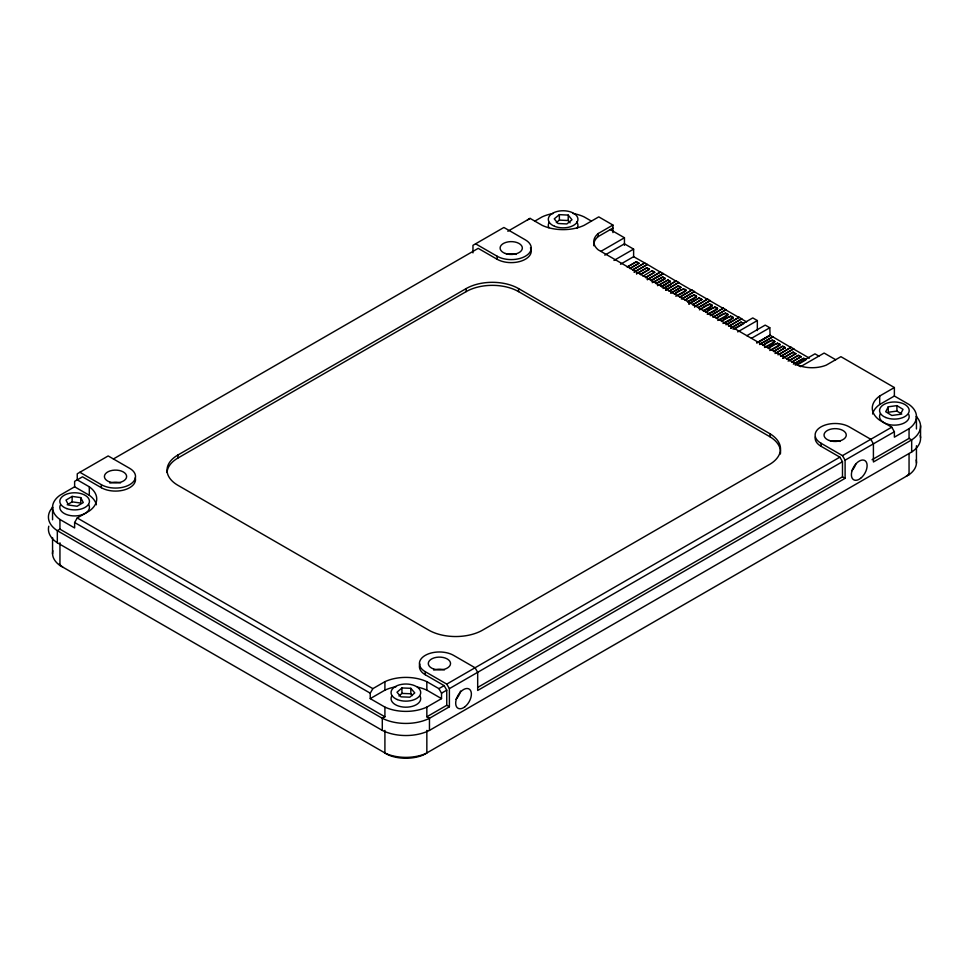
<?xml version="1.0" encoding="UTF-8"?>
<svg xmlns="http://www.w3.org/2000/svg" width="969" height="969" viewBox="0 0 969 969"><rect width="100%" height="100%" fill="white"/><g stroke="black" fill="none" stroke-linecap="round" stroke-linejoin="round"><path stroke-width="1.45" d="M620.511 264.234L633.617 256.676L633.617 249.118L624.448 243.825L604.789 255.15M662.53 277.304L652.234 282.669M665.146 278.806L662.53 276.734M667.762 280.332L657.479 285.673M670.391 281.846L667.762 279.75M664.359 288.035L676.156 280.937L678.772 282.439L665.667 290.3M674.485 294.285C680.383 286.909 694.628 288.132 678.397 295.06M680.081 297.12L691.878 290.022L694.494 291.536L682.697 298.622M686.258 299.603C694.664 291.366 703.106 296.429 687.59 301.856M688.923 304.109L699.218 297.883L701.835 299.397L692.835 304.884M694.494 306.943L707.6 299.094L710.216 300.608L698.431 307.706M700.696 309.426C708.545 301.08 720.342 304.157 703.312 310.928M705.941 312.442C713.79 304.109 725.587 307.185 708.557 313.956M711.525 315.276L723.322 308.178L725.951 309.692L714.153 316.778M716.418 318.498C724.267 310.153 736.065 313.241 719.046 320.012M721.663 321.526C729.512 313.181 741.309 316.257 724.279 323.04M727.247 324.349L739.044 317.251L741.673 318.765L729.875 325.863M734.768 328.782L743.768 323.61L741.14 322.096L730.856 328.321M757.334 330.562L757.346 320.569L752.768 317.929L733.109 329.254M758.303 342.299L770.101 335.516L769.798 327.752L765.207 325.112L746.869 335.686M763.197 345.521C771.045 337.176 782.843 340.264 765.813 347.035M768.441 348.549C774.328 341.173 788.572 342.396 772.341 349.324M782.879 358.36L793.163 352.147L795.779 353.661L786.78 359.136M779.27 354.375L791.067 347.277L793.696 348.804L781.898 355.902M888.258 406.81L885.714 411.74L891.831 415.471L900.48 414.284L903.023 409.354L896.919 405.623L888.258 406.81L888.258 412.261L896.919 411.074L901.8 414.054M96.403 504.776A33.358 19.259 0 0 0 89.305 495.28L74.625 486.801L59.945 495.28A33.358 19.259 0 0 0 59.945 519.481L74.625 527.96L74.625 522.509L77.241 517.967L89.305 511.014A33.358 19.259 0 0 0 89.305 486.801L77.241 479.849L77.241 473.793L108.177 455.939L129.664 468.342A20.01 11.555 0 0 1 129.664 484.682A20.01 11.555 0 0 1 101.357 484.682L79.87 472.278M370.243 693.186L372.859 688.644L384.911 681.679A33.358 19.259 0 0 1 426.844 681.679L438.896 688.644L441.525 693.186L441.525 698.625L426.844 707.104A33.358 19.259 0 0 1 384.911 707.104L370.243 698.625L370.243 693.186L74.625 522.509M401.941 687.966L396.999 692.241L400.948 696.844L409.826 697.183L414.756 692.908L410.82 688.305L401.941 687.966L401.941 693.416L398.974 695.984M559.367 214.646L554.256 218.849L558.023 223.5L566.877 223.948L571.976 219.745L568.222 215.094L559.367 214.646L559.367 220.096L556.303 222.616M906.257 476.312L907.141 475.646A29.651 17.115 0 0 0 908.886 474.071M72.13 496.394L65.989 500.113L68.484 505.043L77.12 506.254L83.273 502.548L80.766 497.618L72.13 496.394L72.13 501.845L67.212 504.813M113.397 458.967L478.214 248.355L497.085 259.244A20.01 11.555 0 0 0 521.419 261.012A20.01 11.555 0 0 0 530.455 247.846M507.829 231.252L530.104 218.388L542.155 225.353A33.358 19.259 0 0 0 584.089 225.353L598.757 216.874L612.917 225.05L612.917 232.608M527.475 219.902L530.104 218.388M534.815 221.114L542.155 216.874A33.358 19.259 0 0 1 553.299 213.459M177.884 455.03L466.15 288.592A37.064 21.403 0 0 1 518.572 288.592L770.149 433.846A38.276 22.105 0 0 1 770.149 464.103L481.884 630.54A38.276 22.105 0 0 1 429.461 630.54L177.884 485.287A37.064 21.403 0 0 1 177.884 455.03L177.884 458.058A37.064 21.403 0 0 0 167.043 472.509M177.884 458.058L466.15 291.621A37.064 21.403 0 0 1 518.572 291.621L770.149 436.874A38.276 22.105 0 0 1 780.372 454.001M384.911 707.104L384.911 716.781L59.945 529.171L57.328 530.685L57.328 542.785L382.295 730.396A35.72 20.628 0 0 0 429.461 730.396L911.672 452.002A35.72 20.628 0 0 0 920.199 435.42M835.714 359.741L824.134 353.055L800.551 366.67L598.236 249.857A24.734 14.281 0 0 1 598.236 233.517L612.917 225.05M593.852 245.763A24.734 14.281 0 0 1 598.236 236.545L612.917 228.078M600.853 251.371L624.448 237.756L624.448 245.327M627.318 266.887L636.318 261.703L638.934 263.217L629.935 268.57M627.318 267.069L636.318 261.872L638.934 263.386M629.935 268.401L638.934 263.217M632.902 269.697L644.7 262.902L632.902 269.891M634.223 271.962L647.328 264.404L660.422 272.156L647.316 279.714M634.223 272.156L647.328 264.598M636.512 273.658L646.795 267.723L649.424 269.237L640.424 274.627M636.512 273.864L646.795 267.928L649.424 269.443M640.424 274.421L649.424 269.237M643.041 276.141L652.04 270.739L654.656 272.241L645.657 277.643M645.657 277.425L654.656 272.241M647.316 279.484L660.422 271.926L676.156 281.24M651.253 280.223L663.05 273.415M651.253 280.465L663.05 273.658M651.253 280.768L653.869 279.254M656.497 277.74L663.05 273.961M653.53 282.185L662.53 277.001L665.146 278.503L656.146 283.699M656.146 283.433L665.146 278.236M659.998 281.773L663.862 279.544M658.763 285.225L667.762 280.041L670.391 281.543L661.391 286.727M663.05 288.496L676.156 280.937M664.359 288.338L670.911 284.559M665.667 289.997L678.772 282.439M669.252 290.966L678.252 285.77L680.868 287.284L671.868 292.771M669.252 291.269L678.252 286.073L680.868 287.587M670.584 293.207L680.868 287.284M674.485 293.982L683.484 288.798M675.829 296.235L686.113 290.312M751.447 338.326L769.798 327.752M756.68 342.869L769.798 335.31M764.529 347.483L774.812 341.56M769.774 350.512L780.057 344.576M773.674 351.287L782.673 346.09L785.302 347.592L776.302 353.079M773.674 351.577L782.673 346.381L785.302 347.895M775.018 353.528L785.302 347.592M777.962 354.848L791.067 347.277M780.59 356.362L793.696 348.804M782.879 358.07L793.163 352.147M786.78 358.845L795.779 353.661M788.112 361.098L798.395 355.175L801.024 356.677L792.024 362.152M789.408 360.65L798.395 355.466L801.024 356.967M792.024 361.873L801.024 356.677M793.357 364.114L803.64 358.179L806.256 359.681L803.64 358.482L794.641 363.666M795.319 365.18L814.977 353.842L818.902 356.12M797.269 364.877L804.973 360.432M909.055 428.698L894.375 437.176L894.375 431.726L891.759 427.184L879.695 420.231A33.358 19.259 0 0 1 879.695 396.018L894.375 387.552L894.375 396.018L909.055 404.497A33.358 19.259 0 0 1 909.055 428.698L909.055 438.388L872.064 459.742M370.243 698.625L384.911 690.158A33.358 19.259 0 0 1 396.055 686.73M872.597 413.993A33.358 19.259 0 0 1 879.695 404.497L894.375 396.018M384.911 716.781L382.295 718.295L57.328 530.685A35.72 20.628 0 0 1 52.641 507.344M438.896 688.644L444.141 685.616L446.757 690.158L446.757 705.287L426.844 716.781L426.844 707.104M916.359 416.573A35.72 20.628 0 0 1 911.672 439.902L873.408 461.995L873.408 443.838L870.792 439.296L849.292 426.881A20.01 11.555 0 0 0 820.997 426.881A20.01 11.555 0 0 0 820.997 443.233L842.485 455.636L845.101 460.178L845.101 478.335L477.681 690.461L477.681 672.304L475.064 667.762L453.577 655.359A20.01 11.555 0 0 0 425.27 655.359A20.01 11.555 0 0 0 425.27 671.699L446.757 684.102L839.869 457.15L842.485 461.692L842.485 476.821L477.681 687.433M842.485 455.636L891.759 427.184M441.525 693.186L446.757 690.158M382.295 730.396L382.295 718.295A35.72 20.628 0 0 0 429.461 718.295L449.386 706.801L449.386 688.644L842.485 461.692M845.101 460.178L894.375 431.726M916.153 459.984A33.358 19.259 0 0 1 909.055 474.701L423.235 755.021A29.651 17.115 0 0 1 388.521 755.021L59.945 565.484A33.358 19.259 0 0 1 52.847 550.767M613.958 260.443L633.617 249.118M661.391 286.436L670.391 281.252M662.675 286.291L666.527 284.062M680.081 296.817L691.878 290.022M681.389 299.082L694.494 291.536M684.974 300.039L693.974 294.855M687.59 301.553L696.59 296.369M688.923 303.806L699.218 297.883M692.835 304.581L701.835 299.397M694.494 306.64L707.6 299.094M698.431 307.403L710.216 300.608M699.412 309.862L709.696 303.939M703.312 310.625L712.312 305.441M705.941 312.139L714.94 306.967M707.273 314.392L717.557 308.469M710.216 315.724L723.322 308.178M712.845 317.238L725.951 309.692M716.418 318.195L725.418 313.011M717.75 320.448L728.046 314.525M721.663 321.223L730.662 316.039M722.995 323.476L733.279 317.553M725.938 324.797L739.044 317.251M728.567 326.311L741.673 318.765M730.856 328.019L741.14 322.096M737.688 331.895L757.346 320.569M756.995 342.772L770.101 335.226L791.067 347.58M759.611 344.274L772.729 336.715M759.623 344.552L772.729 337.006M763.197 345.23L772.196 340.046M768.441 348.259L777.441 343.074M401.941 693.416L410.82 693.756L412.394 695.597M559.367 220.096L568.222 220.544L570.099 222.87M72.13 501.845L80.766 503.056L80.766 497.618M654.656 272.446L652.04 270.739M894.375 387.552L840.91 356.677L826.23 365.156A24.734 14.281 0 0 1 797.935 365.156M610.288 229.592L624.448 237.756M591.429 221.114L584.089 216.874A33.358 19.259 0 0 0 572.945 213.459M633.617 256.676L647.328 264.404M694.494 291.839L707.6 299.397M710.216 300.911L723.322 308.481M725.938 309.995L739.044 317.553M741.673 319.067L746.602 321.914M793.696 349.094L809.418 358.167M683.484 289.101L686.113 290.615M693.974 295.157L696.59 296.671M699.218 298.186L701.835 299.7M709.696 304.242L712.312 305.756M714.94 307.27L717.557 308.772M725.418 313.314L728.046 314.828M730.662 316.342L733.279 317.856M772.196 340.337L774.812 341.851M777.441 343.365L780.057 344.879M793.163 352.437L795.779 353.951M909.055 438.388L911.672 439.902L911.672 452.002M475.585 243.813L497.085 256.216A20.01 11.555 0 0 0 525.38 256.216A20.01 11.555 0 0 0 525.38 239.876L503.892 227.473L472.969 245.327L472.969 252.885M815.22 436.995A20.01 11.555 0 0 0 820.997 446.249L839.869 457.15M842.485 476.821L845.101 478.335M135.272 477.729A20.01 11.555 0 0 1 124.589 489.829A20.01 11.555 0 0 1 101.357 487.71L82.486 476.821L74.625 481.351L74.625 486.801M419.892 664.031A20.01 11.555 0 0 0 425.27 674.727L444.141 685.616M417.421 687.069A33.358 19.259 0 0 1 426.844 690.158L441.525 698.625M446.757 705.287L449.386 706.801M426.844 716.781L429.461 718.295L429.461 730.396M77.241 517.967L372.859 688.644M678.772 282.742L691.878 290.325M62.743 567.095L61.859 566.417A29.651 17.115 0 0 1 59.351 564.031M446.757 684.102L449.386 688.644M920.55 425.682L920.55 437.794M916.444 416.076L916.444 428.988M916.444 445.752L916.444 463.121M909.055 453.516L909.055 474.701M896.919 405.623L896.919 411.074M879.695 396.018L879.695 404.497M820.997 443.233L820.997 446.249M770.149 433.846L770.149 436.874M598.236 233.517L598.236 236.545M568.222 215.094L568.222 220.544M518.572 288.592L518.572 291.621M497.085 256.216L497.085 259.244M466.15 288.592L466.15 291.621M426.844 681.679L426.844 690.158M426.844 730.396L426.844 753.095A33.358 19.259 0 0 1 384.911 753.095L384.911 730.396M425.27 671.699L425.27 674.727M410.82 688.305L410.82 693.756M384.911 681.679L384.911 690.158M101.357 484.682L101.357 487.71M89.305 486.801L89.305 495.28M59.945 519.481L59.945 529.171M59.945 542.785L59.945 565.484M52.556 506.86L52.556 519.772M52.556 537.577L52.556 553.905M908.607 414.211A14.826 8.564 0 0 1 893.902 425.149A14.826 8.564 0 0 1 880.421 413.702M460.529 691.067A11.119 6.42 -60 0 1 455.951 699.339M57.328 542.785A35.72 20.628 0 0 1 48.801 526.203M88.579 504.486A14.826 8.564 0 0 1 75.097 515.932A14.826 8.564 0 0 1 60.393 504.994M420.11 696.239A14.826 8.564 0 0 1 405.417 707.188A14.826 8.564 0 0 1 391.936 695.73M576.725 221.949A14.826 8.564 0 0 1 577.064 228.248M548.89 227.739A14.826 8.564 0 0 1 549.169 222.446M855.893 463.86A11.119 6.42 -60 0 1 851.666 470.873M830.736 441.27A11.119 6.42 0 0 1 840.196 441.44M506.811 254.253A11.119 6.42 0 0 1 516.283 254.435M433.761 670.1A11.119 6.42 0 0 1 444.468 669.906M109.848 483.095A11.119 6.42 0 0 1 120.556 482.901M505.37 253.503A11.119 6.42 0 0 0 522.339 248.246A11.119 6.42 0 0 0 505.975 242.383A11.119 6.42 0 0 0 505.37 253.503M554.534 226.274A14.826 8.564 0 0 0 577.875 220.108A14.826 8.564 0 0 0 556.945 211.521A14.826 8.564 0 0 0 554.534 226.274M885.787 417.518A14.826 8.564 0 0 0 909.128 411.353A14.826 8.564 0 0 0 888.198 402.765A14.826 8.564 0 0 0 885.787 417.518M109.654 481.968A11.119 6.42 0 0 0 126.624 476.712A11.119 6.42 0 0 0 110.26 470.861A11.119 6.42 0 0 0 109.654 481.968M66.813 508.604A14.826 8.564 0 0 0 89.439 501.603A14.826 8.564 0 0 0 67.624 493.79A14.826 8.564 0 0 0 66.813 508.604M397.29 699.557A14.826 8.564 0 0 0 420.643 693.38A14.826 8.564 0 0 0 399.712 684.792A14.826 8.564 0 0 0 397.29 699.557M860.569 478.359A11.119 6.42 -60 0 0 865.317 460.881A11.119 6.42 -60 0 0 851.884 471.249A11.119 6.42 -60 0 0 860.569 478.359M464.841 706.825A11.119 6.42 -60 0 0 469.59 689.347A11.119 6.42 -60 0 0 456.169 699.715A11.119 6.42 -60 0 0 464.841 706.825M433.567 668.985A11.119 6.42 0 0 0 450.537 663.729A11.119 6.42 0 0 0 434.173 657.866A11.119 6.42 0 0 0 433.567 668.985M829.282 440.507A11.119 6.42 0 0 0 846.264 435.263A11.119 6.42 0 0 0 829.888 429.4A11.119 6.42 0 0 0 829.282 440.507"/></g></svg>
